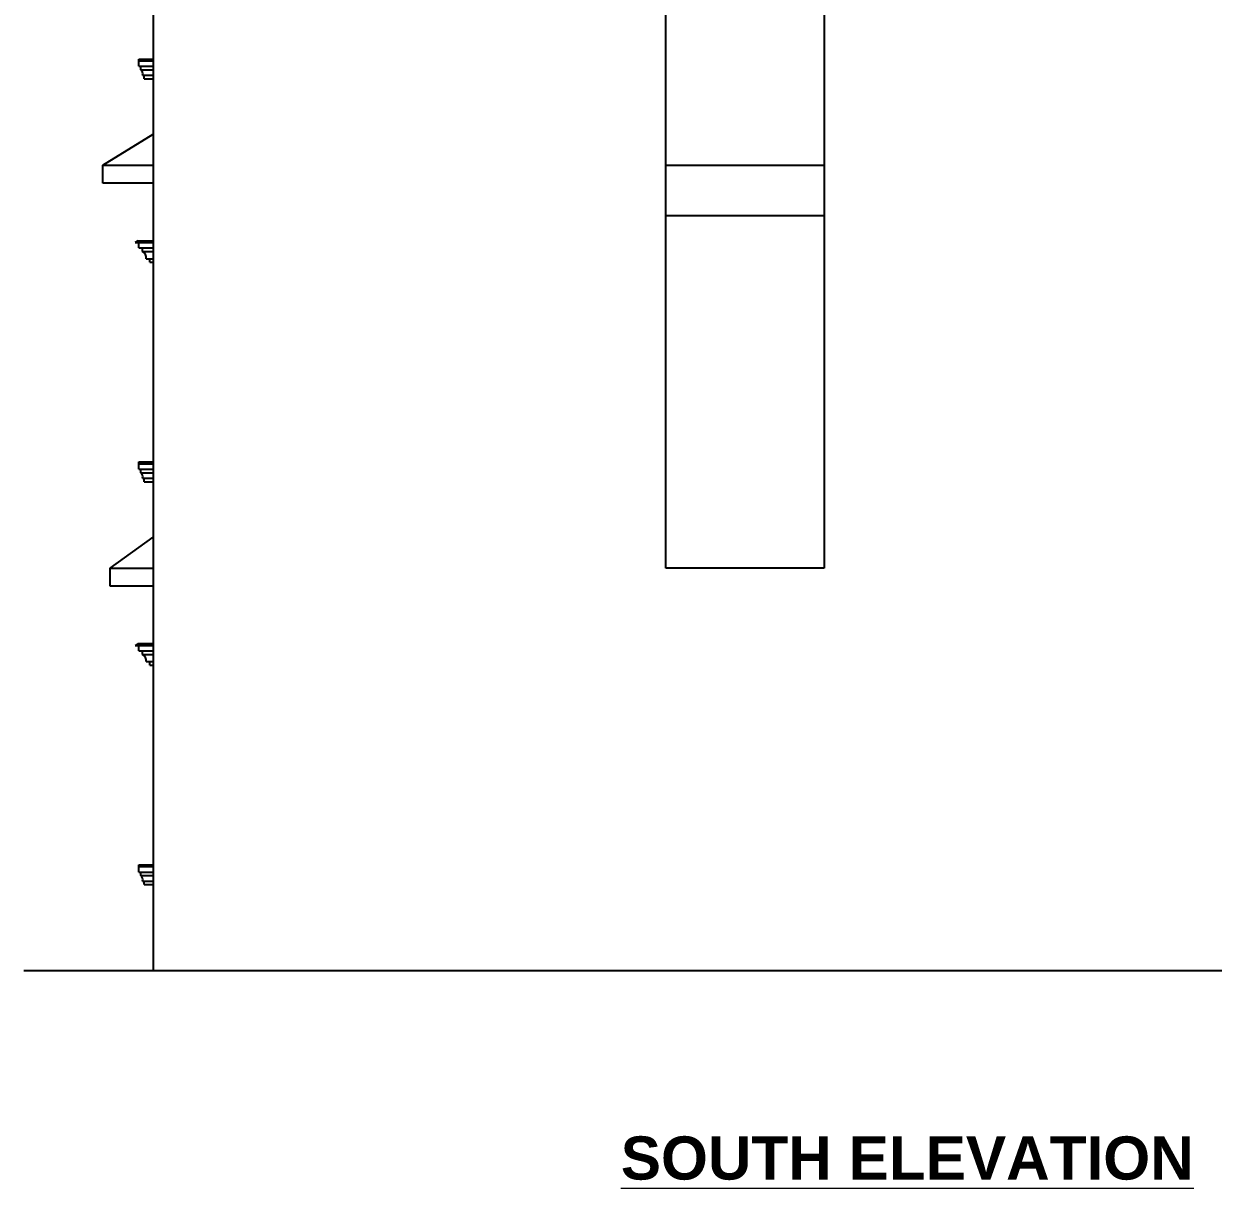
# Model space of a CAD drawing. Header units: inches. Extents: x 1397 to 20304, y -27267 to -746.
# Drawn here: x 17227.7 to 17558.3, y -22320.8 to -21997.1 of the extents above; entities that cross this region are included whole.
import ezdxf

# ---------------------------------------------------------------- set-up
doc = ezdxf.new("R2010")
doc.units = ezdxf.units.IN
doc.header["$LTSCALE"] = 17
doc.header["$MEASUREMENT"] = 0
doc.layers.add('25 BOT BAR', color=12, linetype='Continuous', lineweight=25)
doc.layers.add('TEXT', color=231, linetype='Continuous', lineweight=20)

msp = doc.modelspace()

# ---------------------------------------------------------------- linework, layer by layer
at = {"layer": '25 BOT BAR'}
for p, q in [((17406.12, -22148.44), (17406.12, -21700.44)), ((17450.12, -21700.44), (17450.12, -22148.44)), ((17263.66, -21924.44), (17263.66, -22036.44)), ((17259.66, -22006.94), (17263.66, -22006.94)), ((17259.66, -22007.44), (17259.66, -22006.94)), ((17259.66, -22008.94), (17259.66, -22007.44)), ((17259.66, -22007.44), (17263.66, -22007.44)), ((17259.66, -22008.94), (17263.66, -22008.94)), ((17260.16, -22009.94), (17260.16, -22008.94)), ((17260.16, -22009.94), (17263.66, -22009.94)), ((17260.66, -22011.44), (17263.66, -22011.44)), ((17261.16, -22012.44), (17261.16, -22011.44)), ((17261.16, -22012.44), (17263.66, -22012.44)), ((17249.66, -22036.44), (17263.66, -22027.81)), ((17263.66, -22027.81), (17263.66, -22036.44)), ((17249.66, -22036.44), (17263.66, -22036.44)), ((17249.66, -22041.44), (17249.66, -22036.44)), ((17263.66, -22036.44), (17263.66, -22148.44)), ((17406.12, -22036.44), (17450.12, -22036.44)), ((17263.66, -22041.44), (17249.66, -22041.44)), ((17406.12, -22050.44), (17450.12, -22050.44)), ((17259.41, -22057.44), (17258.66, -22057.94)), ((17258.66, -22057.94), (17263.66, -22057.94)), ((17259.41, -22057.44), (17263.66, -22057.44)), ((17259.66, -22059.44), (17259.66, -22057.94)), ((17259.66, -22059.44), (17263.66, -22059.44)), ((17260.66, -22060.44), (17260.66, -22059.44)), ((17260.66, -22060.44), (17263.66, -22060.44)), ((17261.66, -22062.44), (17263.66, -22062.44)), ((17262.66, -22063.44), (17262.66, -22062.44)), ((17262.66, -22063.44), (17263.66, -22063.44)), ((17259.66, -22118.94), (17263.66, -22118.94)), ((17259.66, -22119.44), (17259.66, -22118.94)), ((17259.66, -22120.94), (17259.66, -22119.44)), ((17259.66, -22119.44), (17263.66, -22119.44)), ((17259.66, -22120.94), (17263.66, -22120.94)), ((17260.16, -22121.94), (17260.16, -22120.94)), ((17260.16, -22121.94), (17263.66, -22121.94)), ((17260.66, -22123.44), (17263.66, -22123.44)), ((17261.16, -22124.44), (17261.16, -22123.44)), ((17261.16, -22124.44), (17263.66, -22124.44)), ((17251.66, -22148.44), (17263.66, -22139.81)), ((17263.66, -22139.81), (17263.66, -22148.44)), ((17251.66, -22148.44), (17263.66, -22148.44)), ((17251.66, -22153.44), (17251.66, -22148.44)), ((17263.66, -22148.44), (17263.66, -22260.44)), ((17450.12, -22148.44), (17406.12, -22148.44)), ((17263.66, -22153.44), (17251.66, -22153.44)), ((17259.41, -22169.44), (17258.66, -22169.94)), ((17259.41, -22169.44), (17263.66, -22169.44)), ((17258.66, -22169.94), (17263.66, -22169.94)), ((17259.66, -22171.44), (17259.66, -22169.94)), ((17259.66, -22171.44), (17263.66, -22171.44)), ((17260.66, -22172.44), (17260.66, -22171.44)), ((17260.66, -22172.44), (17263.66, -22172.44)), ((17261.66, -22174.44), (17263.66, -22174.44)), ((17262.66, -22175.44), (17262.66, -22174.44)), ((17262.66, -22175.44), (17263.66, -22175.44)), ((17259.66, -22230.94), (17263.66, -22230.94)), ((17259.66, -22231.44), (17259.66, -22230.94)), ((17259.66, -22232.94), (17259.66, -22231.44)), ((17259.66, -22231.44), (17263.66, -22231.44)), ((17259.66, -22232.94), (17263.66, -22232.94)), ((17260.16, -22233.94), (17260.16, -22232.94)), ((17260.16, -22233.94), (17263.66, -22233.94)), ((17260.66, -22235.44), (17263.66, -22235.44)), ((17261.16, -22236.44), (17261.16, -22235.44)), ((17261.16, -22236.44), (17263.66, -22236.44)), ((17263.66, -22260.44), (17227.66, -22260.44)), ((17724.12, -22260.44), (17263.66, -22260.44))]:
    msp.add_line(p, q, dxfattribs=at)
for centre, radius, start, end in [((17259.22, -22011.09), 1.48, 346.2102, 50.6596), ((17259.74, -22062.15), 1.93, 351.2663, 61.8638), ((17259.22, -22123.09), 1.48, 346.2102, 50.6596), ((17259.74, -22174.15), 1.93, 351.2663, 61.8638), ((17259.22, -22235.09), 1.48, 346.2102, 50.6596)]:
    msp.add_arc(centre, radius, start, end, dxfattribs=at)

# ---------------------------------------------------------------- texts
at = {"layer": 'TEXT', "insert": (17473.21, -22306.44), "char_height": 12, "width": 396.2985, "attachment_point": 2}
msp.add_mtext('{\\fArial|b1|i0|c0|p34;\\LSOUTH ELEVATION}', dxfattribs=at)

doc.saveas('drawing.dxf')
